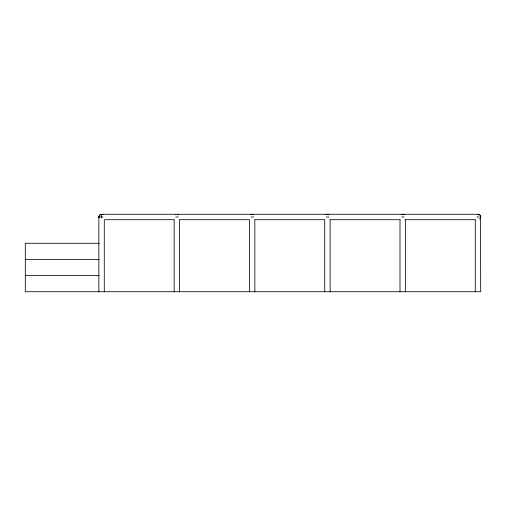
<?xml version="1.0" encoding="UTF-8"?>
<svg xmlns="http://www.w3.org/2000/svg" width="506" height="506" viewBox="0 0 506 506"><rect width="100%" height="100%" fill="white"/><g stroke="black" fill="none" stroke-linecap="round" stroke-linejoin="round"><path stroke-width="0.76" d="M479.625 219.149L480.681 217.321A1.923 1.354 90 0 0 480.675 216.644L480.15 215.341L478.986 214.462M100.574 214.462L99.41 215.341L98.879 216.644A1.91 1.347 -90 0 0 98.885 217.321L98.942 217.65M175.323 214.272L101.567 214.272L101.567 218.01M177.486 214.272L477.993 214.272A2.707 2.707 0 0 1 480.498 218.01M103.034 216.985L98.86 216.985L98.86 291.728M175.822 216.985L178.321 216.985M251.109 216.985L253.601 216.985M326.395 216.985L328.887 216.985M401.675 216.985L404.174 216.985M476.962 216.985L479.454 216.985M480.498 216.985L480.7 291.728L25.3 291.728L25.3 243.278L99.208 243.278M104.755 219.693L174.209 219.693M179.307 219.693L249.395 219.693M254.493 219.693L324.586 219.693M329.684 219.693L400.41 219.693M404.876 219.693L475.602 219.693M25.3 259.433L99.208 259.433M25.3 275.58L99.208 275.58M477.993 214.272L477.993 214.734M475.279 220.097L475.279 291.728M405.414 220.097L405.414 291.728M399.993 220.097L399.993 291.728M330.133 220.097L330.133 291.728M324.713 220.097L324.713 291.728M254.847 220.097L254.847 291.728M249.426 220.097L249.426 291.728M179.56 220.097L179.56 291.728M174.146 220.097L174.146 291.728M104.28 220.097L104.28 291.728M98.904 217.472A2.707 2.707 0 0 1 103.079 214.734M401.239 214.702A2.707 2.707 0 0 1 404.218 214.734M325.959 214.702A2.707 2.707 0 0 1 328.932 214.734M250.672 214.702A2.707 2.707 0 0 1 253.651 214.734M175.386 214.702A2.707 2.707 0 0 1 178.365 214.734"/></g></svg>
